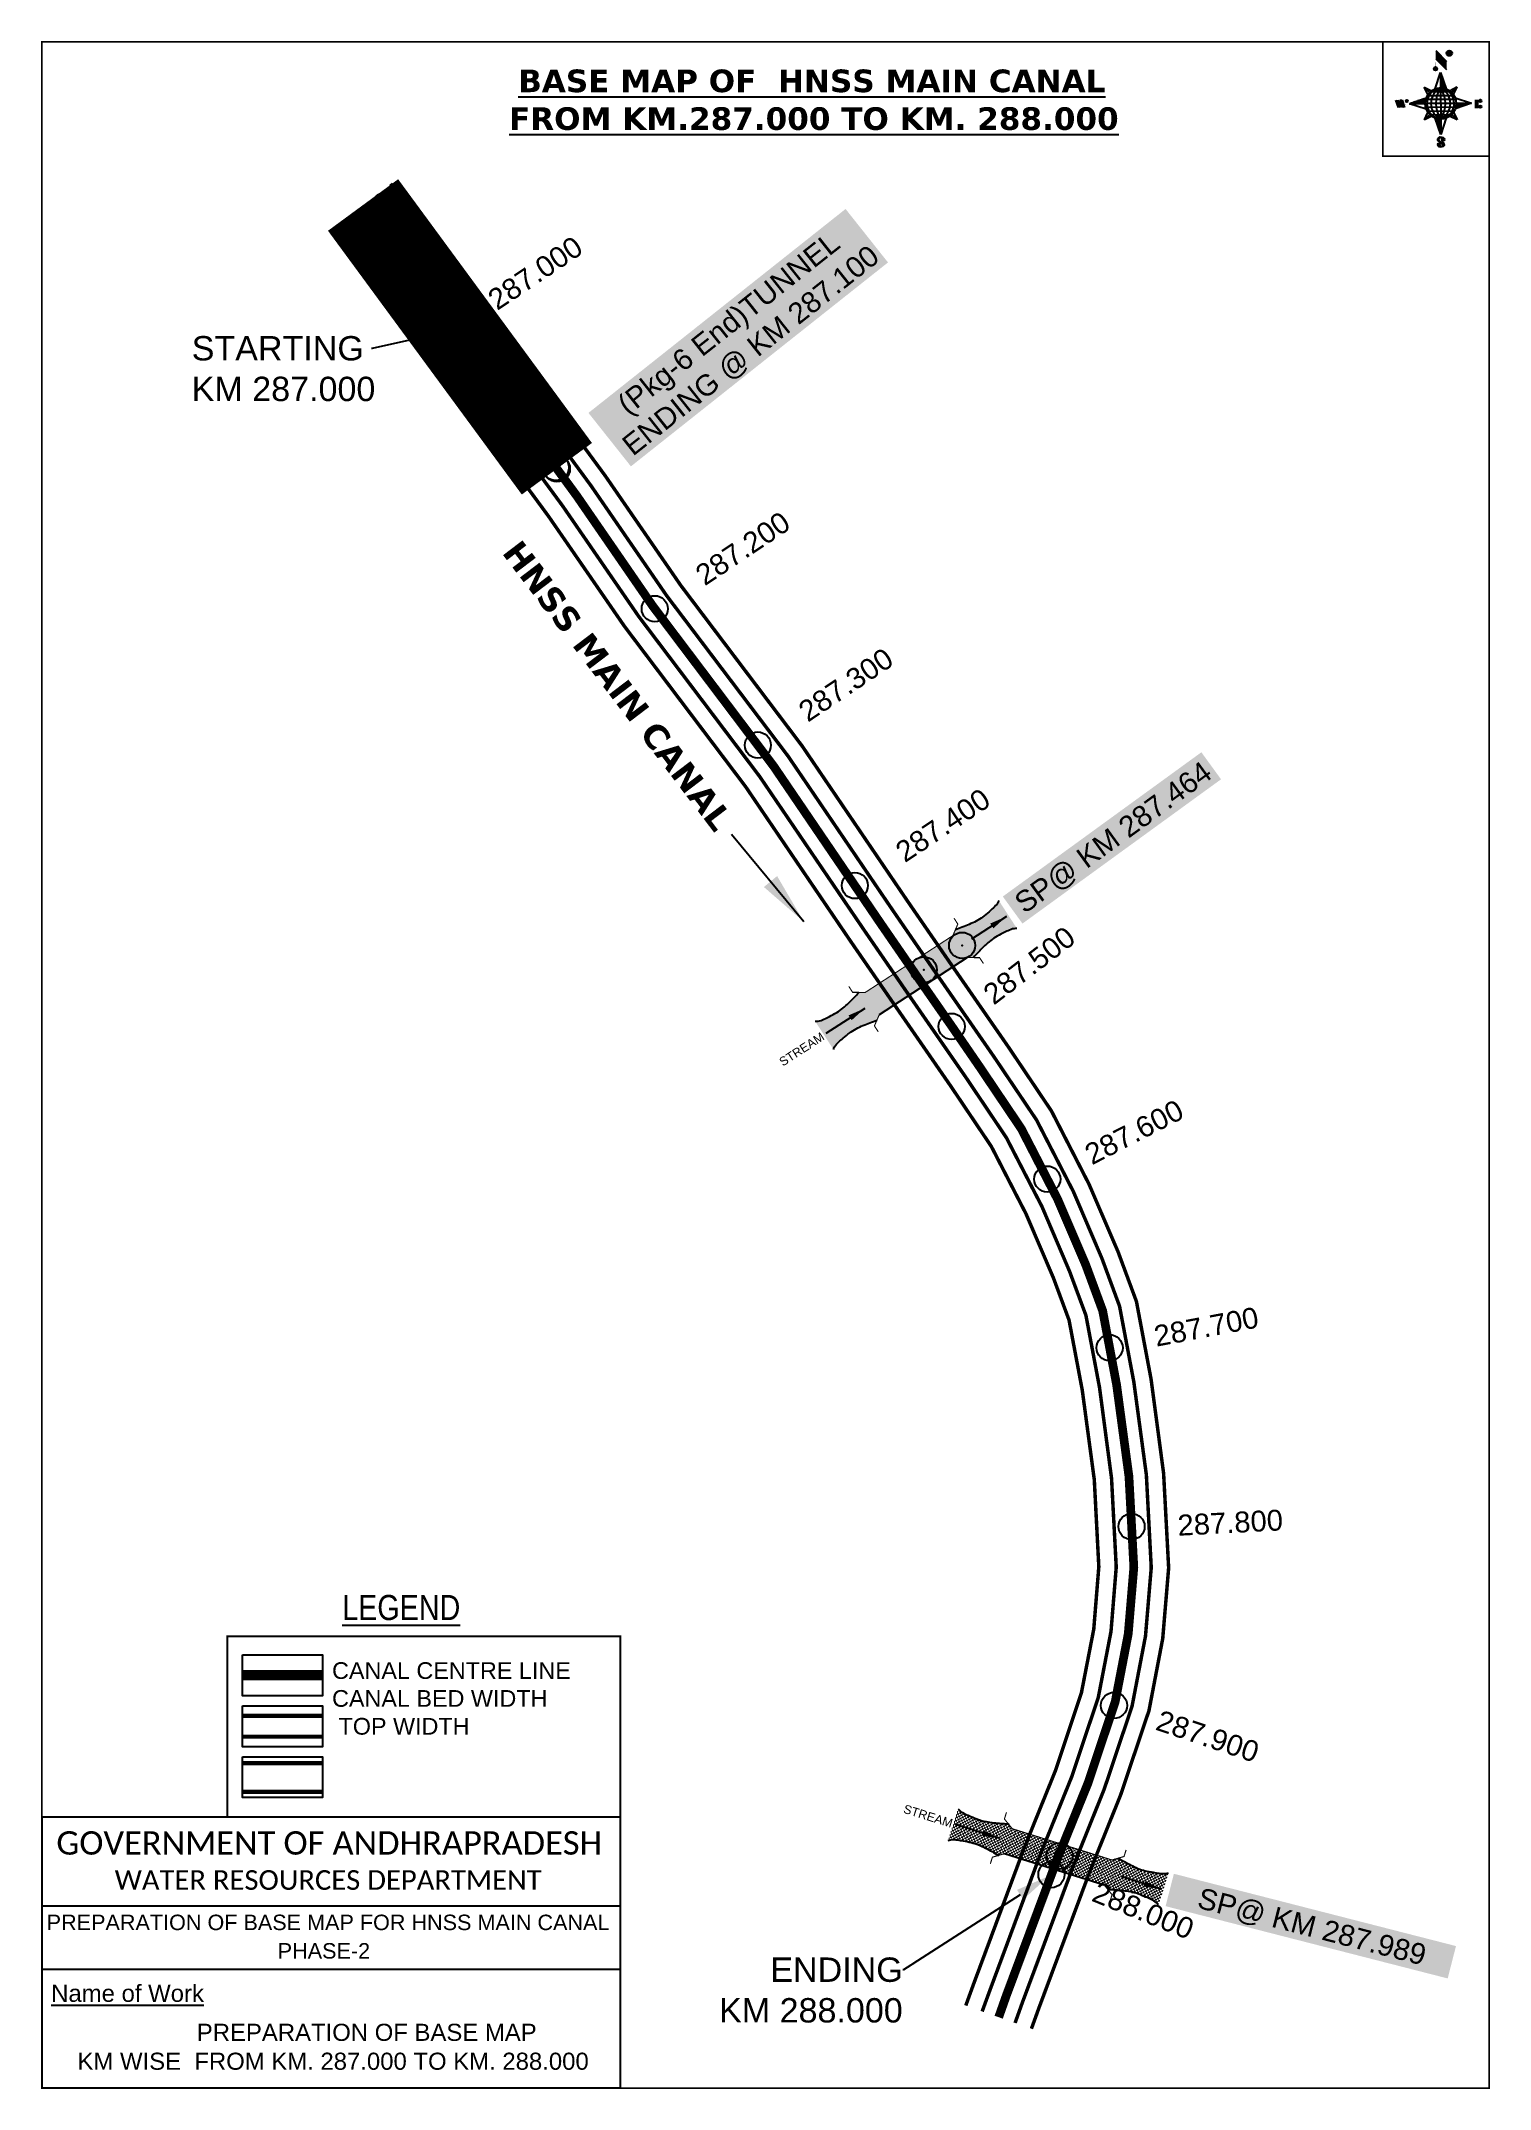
# Model space of a CAD drawing. Header units: inches. Extents: x 774685 to 775517, y 1590339 to 1591516.
import ezdxf
from ezdxf import colors
from ezdxf.entities.mleader import LeaderData, LeaderLine
from ezdxf.enums import TextEntityAlignment as Align
from ezdxf.math import Vec2, Vec3

# ---------------------------------------------------------------- set-up
doc = ezdxf.new("R2010")
doc.units = ezdxf.units.IN
doc.header["$LTSCALE"] = 15
doc.header["$MEASUREMENT"] = 0
doc.header["$PDMODE"] = 32
doc.header["$PDSIZE"] = 15
doc.linetypes.add('HIDDEN2', pattern=[0.1875, 0.125, -0.0625])
for name, color, linetype in [('AQUADUCT', 1, 'Continuous'), ('bord', 1, 'Continuous'), ('CANAL1', 7, 'Continuous'), ('CSMark', 72, 'Continuous'), ('DCBMS', 232, 'Continuous'), ('PAGE', 7, 'Continuous'), ('STRUCTURE', 5, 'Continuous'), ('TEXT', 6, 'Continuous')]:
    doc.layers.add(name, color=color, linetype=linetype)
doc.styles.add('ARIALN', font='ARIALN.TTF')
doc.styles.get("Standard").update_dxf_attribs({"font": 'arial.ttf'})
doc.dimstyles.get("Standard").update_dxf_attribs({"dimtxt": 20, "dimasz": 0.18, "dimexe": 0.18, "dimexo": 0.0625, "dimgap": 0.09, "dimtad": 0, "dimtih": 1, "dimtoh": 1, "dimdec": 4, "dimzin": 0, "dimdsep": 46, "dimtxsty": 'Standard', "dimcen": 0.09, "dimadec": 0, "dimazin": 0, "dimtfac": 1, "dimtdec": 4, "dimtofl": 0, "dimtmove": 0, "dimatfit": 3, "dimfxl": 1, "dimtolj": 1, "dimtzin": 0, "dimarcsym": 0})
pattern_1 = [(267.297113149, (-8720374.938, 50637915.138), (10.5367255337, -0.497431438), [])]
pattern_2 = [(357.297113149, (-8720374.938, 50637915.138), (0.497431438, 10.5367255337), [])]

# ---------------------------------------------------------------- blocks, each defined once
blk = doc.blocks.new('*X26')
at = {"color": 0, "linetype": 'Continuous'}
for p, q in [((6321.6, 240.5), (6322.3, 241.2)), ((6321.6, 240.3), (6322.3, 241)), ((6321.6, 240.1), (6322.3, 240.8)), ((6321.6, 239.9), (6322.4, 240.7)), ((6321.6, 239.8), (6322.4, 240.6)), ((6321.6, 239.6), (6322.5, 240.5)), ((6321.6, 239.4), (6322.5, 240.3)), ((6321.6, 239.2), (6322.6, 240.2)), ((6321.7, 239.1), (6322.6, 240.1)), ((6321.8, 240.8), (6322.4, 241.4)), ((6321.8, 239), (6322.7, 240)), ((6321.8, 239), (6322.8, 239.9)), ((6321.9, 238.9), (6322.9, 239.8)), ((6322, 238.8), (6323, 239.7)), ((6322.1, 241.3), (6322.4, 241.6)), ((6322.1, 238.7), (6323.1, 239.6)), ((6322.2, 238.6), (6323.1, 239.6)), ((6322.3, 238.5), (6323.2, 239.5)), ((6322.4, 238.5), (6323.3, 239.4)), ((6322.5, 238.4), (6323.4, 239.3)), ((6322.7, 238.4), (6323.6, 239.3)), ((6322.8, 238.3), (6323.7, 239.2)), ((6322.9, 238.3), (6323.8, 239.1)), ((6323.1, 238.2), (6323.9, 239.1)), ((6323.2, 238.2), (6324, 239)), ((6323.3, 238.2), (6324.2, 239)), ((6323.5, 238.1), (6324.3, 238.9)), ((6323.7, 238.1), (6324.4, 238.9)), ((6323.8, 238.1), (6324.6, 238.8)), ((6324.1, 238.2), (6324.7, 238.8)), ((6324.3, 238.3), (6324.9, 238.8)), ((6324.6, 238.3), (6325.1, 238.8)), ((6324.8, 238.4), (6325.2, 238.8)), ((6325.1, 238.5), (6325.4, 238.8)), ((6325.4, 238.6), (6325.6, 238.8))]:
    blk.add_line(p, q, dxfattribs=at)
blk = doc.blocks.new('*X25')
at = {"color": 0, "linetype": 'Continuous'}
for p, q in [((6324.4, 240.3), (6324.5, 240.4)), ((6324.6, 240.3), (6324.8, 240.5)), ((6324.7, 240.2), (6325, 240.5)), ((6324.8, 240.2), (6325.2, 240.6)), ((6325, 240.1), (6325.5, 240.6)), ((6325.1, 240.1), (6325.6, 240.6)), ((6325.2, 240), (6325.8, 240.6)), ((6325.3, 240), (6326, 240.6)), ((6325.4, 239.9), (6326.1, 240.6)), ((6325.5, 239.8), (6326.2, 240.5)), ((6325.6, 239.8), (6326.3, 240.5)), ((6325.7, 239.7), (6326.5, 240.4)), ((6325.9, 239.6), (6326.6, 240.3)), ((6326, 239.5), (6326.7, 240.3)), ((6326, 239.4), (6326.8, 240.2)), ((6326.1, 239.3), (6327, 240.2)), ((6326.2, 239.3), (6327.1, 240.1)), ((6326.3, 239.2), (6327.1, 240)), ((6326.4, 239.1), (6327.2, 239.9)), ((6326.5, 239), (6327.3, 239.8)), ((6326.5, 238.9), (6327.4, 239.7)), ((6326.6, 238.8), (6327.5, 239.6)), ((6326.7, 238.7), (6327.5, 239.5)), ((6326.8, 238.6), (6327.6, 239.4)), ((6326.8, 238.5), (6327.7, 239.3)), ((6326.8, 236.5), (6327.4, 237)), ((6326.9, 238.3), (6327.8, 239.2)), ((6326.9, 238.2), (6327.9, 239.1)), ((6326.9, 236.8), (6327.6, 237.4)), ((6327, 238.1), (6327.8, 239)), ((6327, 237.9), (6327.8, 238.8)), ((6327, 237.8), (6327.8, 238.6)), ((6327, 237.6), (6327.8, 238.4)), ((6327, 237.4), (6327.8, 238.2)), ((6327, 237.3), (6327.8, 238)), ((6327, 237.1), (6327.8, 237.9))]:
    blk.add_line(p, q, dxfattribs=at)
blk = doc.blocks.new('H')
at = {"layer": 'bord', "extrusion": (0.000427885, 0.004792, 0.999988)}
h = blk.add_hatch(dxfattribs=at)
h.set_pattern_fill('LINE', color=8, scale=84.387686, angle=-2.7029, style=0)
h.set_pattern_definition(pattern_2)
h.paths.add_polyline_path([(-492, 786, -0.090992), (-448, 775), (-486, 912)])
h = blk.add_hatch(dxfattribs=at)
h.set_pattern_fill('LINE', color=8, scale=84.387686, angle=-92.7029, style=0)
h.set_pattern_definition(pattern_1)
h.paths.add_polyline_path([(-625, 665, -0.090992), (-615, 710), (-751, 671)])
h = blk.add_hatch(dxfattribs=at)
h.set_pattern_fill('LINE', color=8, scale=84.387686, angle=-2.7029, style=0)
h.set_pattern_definition(pattern_2)
h.paths.add_polyline_path([(-504, 533, -0.090992), (-549, 543), (-510, 406)])
h = blk.add_hatch(dxfattribs=at)
h.set_pattern_fill('LINE', color=8, scale=84.387686, angle=-92.7029, style=0)
h.set_pattern_definition(pattern_1)
h.paths.add_polyline_path([(-246, 647), (-372, 653, -0.090992), (-382, 609)])
for p, q in [((-519, 1020, -1217), (-435, 927, -1216)), ((-516, 1087, -1217), (-432, 994, -1217)), ((-538, 774, -1216), (-487, 906, -1216)), ((-487, 906, -1216), (-493, 780, -1216)), ((-487, 906, -1216), (-448, 769, -1216)), ((-865, 701, -1215), (-847, 638, -1215)), ((-847, 700, -1215), (-829, 637, -1215)), ((-829, 699, -1215), (-811, 636, -1215)), ((-829, 699, -1215), (-811, 698, -1215)), ((-811, 698, -1215), (-794, 635, -1215)), ((-752, 665, -1215), (-615, 704, -1215)), ((-627, 794, -1216), (-567, 760, -1216)), ((-627, 794, -1216), (-584, 747, -1215)), ((-599, 731, -1215), (-627, 794, -1216)), ((-421, 753, -1216), (-359, 781, -1216)), ((-359, 781, -1216), (-405, 739, -1216)), ((-359, 781, -1216), (-392, 721, -1215)), ((-379, 693, -1215), (-246, 641, -1215)), ((-213, 669, -1215), (-217, 601, -1215)), ((-752, 665, -1215), (-625, 659, -1215)), ((-619, 614, -1215), (-752, 665, -1215)), ((-639, 526, -1214), (-606, 585, -1215)), ((-639, 526, -1214), (-593, 568, -1215)), ((-577, 553, -1215), (-639, 526, -1214)), ((-511, 400, -1214), (-549, 537, -1214)), ((-460, 533, -1215), (-511, 400, -1214)), ((-505, 527, -1214), (-511, 400, -1214)), ((-371, 513, -1214), (-431, 546, -1215)), ((-371, 513, -1214), (-414, 560, -1215)), ((-399, 576, -1215), (-371, 513, -1214)), ((-246, 641, -1215), (-383, 603, -1215)), ((-373, 647, -1215), (-246, 641, -1215)), ((-197, 600, -1215), (-194, 668, -1215))]:
    blk.add_line(p, q, dxfattribs=at)
at = {"layer": 'bord', "color": 8, "linetype": 'ByBlock', "extrusion": (0.000427885, 0.004792, 0.999988)}
for p, q in [((-375, 679, -1215), (-620, 691, -1215)), ((-386, 711, -1215), (-605, 722, -1215)), ((-411, 744, -1216), (-578, 752, -1216)), ((-493, 780, -1216), (-505, 527, -1214)), ((-373, 647, -1215), (-625, 659, -1215)), ((-378, 616, -1215), (-623, 628, -1215)), ((-392, 585, -1215), (-611, 595, -1215)), ((-420, 555, -1215), (-587, 562, -1215))]:
    blk.add_line(p, q, dxfattribs=at)
at = {"layer": 'bord', "extrusion": (0.000427885, 0.004792, 0.999988), "elevation": -1212}
for points, const_width in [([(-522, 960), (-516, 1093)], 1.61), ([(-434, 933), (-428, 1066)], 1.61), ([(-870, 707), (-846, 706)], 0.642), ([(-829, 643), (-821, 678)], 0.642), ([(-793, 641), (-782, 694)], 0.642), ([(-223, 676), (-174, 673)], 0.706), ([(-829, 643), (-855, 644)], 0.642), ([(-811, 642), (-784, 641)], 0.642), ([(-177, 605), (-226, 607)], 0.706), ([(-195, 645), (-185, 644)], 0.706)]:
    blk.add_lwpolyline(points, dxfattribs=dict(at, const_width=const_width))
for points, const_width in [([(-414, 1073, 1), (-398, 1058, 1)], 22.3), ([(-530, 950, 1), (-520, 939, 1)], 14.8), ([(-776, 697, 1), (-769, 690, 1)], 8.9), ([(-180, 618, 1), (-173, 611, 1)], 9.79), ([(-178, 667, 1), (-171, 660, 1)], 9.79), ([(-490, 362, 1), (-498, 369, 1)], 11.1), ([(-525, 322, 1), (-533, 329, 1)], 11.1)]:
    blk.add_lwpolyline(points, format="xyb", close=True, dxfattribs=dict(at, const_width=const_width))
for points in [[(-537, 317), (-531, 310), (-520, 307), (-505, 307), (-494, 310), (-486, 318), (-487, 326), (-491, 333), (-494, 336), (-503, 341), (-522, 347), (-530, 352), (-534, 355), (-537, 363), (-537, 373), (-530, 381), (-520, 384), (-504, 384), (-493, 380), (-487, 373)], [(-522, 348), (-526, 354), (-528, 361), (-528, 371), (-526, 375), (-521, 381), (-515, 384)], [(-505, 307), (-499, 312), (-497, 319), (-497, 327), (-501, 335), (-509, 343)]]:
    blk.add_lwpolyline(points, dxfattribs=at)
at = {"layer": 'bord', "extrusion": (0.000427885, 0.004792, 0.999988)}
for centre, radius in [((-406, 1065, -1212), 22.3), ((-525, 944, -1212), 14.8), ((-773, 694, -1212), 8.9), ((-498, 659, -1212), 127), ((-177, 615, -1212), 9.79), ((-174, 663, -1212), 9.79), ((-494, 365, -1212), 11.1), ((-529, 325, -1212), 11.1)]:
    blk.add_circle(centre, radius, dxfattribs=at)
at = {"layer": 'bord', "color": 8, "linetype": 'ByBlock', "extrusion": (0.000427885, 0.004792, 0.999988)}
for centre, radius, start, end in [((-482, 658, -1212), 128, 94.9254, 259.6691), ((-437, 656, -1212), 141, 113.2864, 241.308), ((-316, 651, -1212), 222, 142.5892, 212.0053), ((-560, 662, -1212), 141, 293.2864, 61.308), ((-681, 668, -1212), 222, 322.5892, 32.0053), ((-515, 660, -1212), 128, 274.9254, 79.6691)]:
    blk.add_arc(centre, radius, start, end, dxfattribs=at)
at = {"layer": 'bord', "extrusion": (0.000427885, 0.004792, 0.999988)}
for points in [[(-516, 1093, -1212), (-431, 1000, -1212), (-519, 1026, -1212), (-434, 933, -1212)], [(-864, 707, -1212), (-846, 706, -1212), (-846, 644, -1212), (-829, 643, -1212)], [(-829, 705, -1212), (-811, 704, -1212), (-811, 642, -1212), (-793, 641, -1212)], [(-193, 674, -1212), (-197, 606, -1212), (-213, 675, -1212), (-216, 607, -1212)]]:
    blk.add_solid(points, dxfattribs=at)
at = {"layer": 'bord', "extrusion": (0.000427885, 0.004792, 0.999988), "xscale": 7.977342409717546, "yscale": 7.977342408231451, "zscale": 7.977342408476333, "rotation": 138.0840426661453}
for name, p in [('*X25', (38301, -31929, -1212)), ('*X26', (38314, -31951, -1212))]:
    blk.add_blockref(name, p, dxfattribs=at)
blk = doc.blocks.new('SP')
at = {"layer": 'STRUCTURE'}
h = blk.add_hatch(dxfattribs=at)
h.set_pattern_fill('DASH', color=256, scale=8, style=0)
edge = h.paths.add_edge_path()
edge.add_spline(control_points=[(769825.7, 1706742.1), (769825.3, 1706741.8), (769823.8, 1706740.8), (769820.9, 1706740.3), (769817, 1706739.7), (769811.4, 1706738.9), (769804, 1706739.7), (769798.4, 1706741), (769795.6, 1706741.6)], knot_values=[0, 0, 0, 0, 1.613557, 5.24513, 8.624976, 13.470124, 22.190216, 30.746377, 30.746377, 30.746377, 30.746377], degree=3, periodic=0)
edge.add_line((769795.6, 1706741.6), (769792.6, 1706739.6))
edge.add_line((769792.6, 1706739.6), (769732.6, 1706739.6))
edge.add_line((769732.6, 1706739.6), (769729.6, 1706741.6))
edge.add_spline(control_points=[(769729.6, 1706741.6), (769726.9, 1706740.9), (769721.3, 1706739.5), (769713.9, 1706738.5), (769708.3, 1706739.1), (769704.4, 1706739.6), (769701.5, 1706740), (769700, 1706741), (769699.5, 1706741.3)], knot_values=[0, 0, 0, 0, 8.556161, 17.276253, 22.121402, 25.501247, 29.13282, 30.746377, 30.746377, 30.746377, 30.746377], degree=3, periodic=0)
edge.add_line((769699.5, 1706741.3), (769699.5, 1706722.1))
edge.add_spline(control_points=[(769699.5, 1706722.1), (769700, 1706722.4), (769701.4, 1706723.4), (769704.3, 1706724), (769708.2, 1706724.5), (769713.8, 1706725.3), (769721.2, 1706724.5), (769726.8, 1706723.3), (769729.6, 1706722.6)], knot_values=[0, 0, 0, 0, 1.613557, 5.24513, 8.624976, 13.470124, 22.190216, 30.746377, 30.746377, 30.746377, 30.746377], degree=3, periodic=0)
edge.add_line((769729.6, 1706722.6), (769732.6, 1706724.6))
edge.add_line((769732.6, 1706724.6), (769792.6, 1706724.6))
edge.add_line((769792.6, 1706724.6), (769795.6, 1706722.6))
edge.add_spline(control_points=[(769795.6, 1706722.6), (769798.4, 1706723.3), (769803.9, 1706724.8), (769811.3, 1706725.8), (769817, 1706725.1), (769820.9, 1706724.7), (769823.8, 1706724.2), (769825.2, 1706723.3), (769825.7, 1706723)], knot_values=[0, 0, 0, 0, 8.556161, 17.276253, 22.121402, 25.501247, 29.13282, 30.746377, 30.746377, 30.746377, 30.746377], degree=3, periodic=0)
edge.add_line((769825.7, 1706723), (769825.7, 1706742.1))
h.paths.add_polyline_path([(769764.2, 1706732.1, -1), (769761.1, 1706732.1, -1)], flags=0)
h.paths.add_polyline_path([(769761.1, 1706732.1, 1), (769764.2, 1706732.1, 1)], flags=16)
at = {"layer": 'STRUCTURE', "const_width": 0.628}
for points in [[(769726.6, 1706747.6), (769726.6, 1706743.6), (769732.6, 1706739.6), (769792.6, 1706739.6), (769798.6, 1706743.6), (769798.6, 1706747.6)], [(769726.6, 1706716.6), (769726.6, 1706720.6), (769732.6, 1706724.6), (769792.6, 1706724.6), (769798.6, 1706720.6), (769798.6, 1706716.6)]]:
    blk.add_lwpolyline(points, dxfattribs=at)
at = {"layer": 'STRUCTURE', "color": 3}
blk.add_lwpolyline([(769732.6, 1706724.6), (769792.6, 1706724.6)], dxfattribs=at)
blk.add_lwpolyline([(769732.6, 1706724.6), (769792.6, 1706724.6)], dxfattribs=at)
at = {"layer": 'STRUCTURE', "color": 0}
blk.add_circle((769762.6, 1706732.1), 1.55, dxfattribs=at)
at = {"layer": 'STRUCTURE'}
for points in [[(769699.5, 1706741.3), (769700.9, 1706740.5), (769704.4, 1706739.6), (769707.8, 1706739.2), (769712.6, 1706738.8), (769721.3, 1706739.7), (769729.6, 1706741.6)], [(769825.7, 1706742.1), (769824.3, 1706741.3), (769820.8, 1706740.3), (769817.5, 1706739.8), (769812.7, 1706739.2), (769804, 1706739.9), (769795.6, 1706741.6)], [(769699.5, 1706722.1), (769700.9, 1706723), (769704.4, 1706724), (769707.7, 1706724.5), (769712.5, 1706725), (769721.2, 1706724.4), (769729.6, 1706722.6)], [(769825.7, 1706723), (769824.3, 1706723.8), (769820.8, 1706724.7), (769817.4, 1706725.1), (769812.6, 1706725.5), (769803.9, 1706724.6), (769795.6, 1706722.6)]]:
    blk.add_spline(points, degree=3, dxfattribs=at)
at = {"layer": 'STRUCTURE', "color": 0}
blk.add_text('STREAM', height=5, dxfattribs=at).set_placement((769684.3, 1706732.1), align=Align.MIDDLE_CENTER)
for points in [[(769727.4, 1706732.1), (769700.8, 1706732.1)], [(769824.4, 1706732.1), (769800.5, 1706732.1)]]:
    blk.add_leader(points, dimstyle='Standard', override={"dimasz": 10, "dimgap": 0.09, "dimtad": 0}, dxfattribs=at)

msp = doc.modelspace()

# ---------------------------------------------------------------- linework, layer by layer
at = {"layer": 'CANAL1', "color": 79, "const_width": 50}
msp.add_lwpolyline([(774870, 1591421.3), (774981.3, 1591269.8)], dxfattribs=at)
at = {"layer": 'CANAL1', "color": 200, "const_width": 2}
for points in [[(774885.8, 1591433.5), (775009.1, 1591265.7), (775052.5, 1591202.7), (775122.1, 1591110.6), (775182.7, 1591021.4), (775205.9, 1590987.7), (775240.7, 1590937.5), (775265.3, 1590900.9), (775286.9, 1590858.8), (775303.6, 1590819.9), (775314.1, 1590791.5), (775322.5, 1590746.9), (775329.7, 1590692.8), (775332.6, 1590638.5), (775329.2, 1590597.9), (775321.3, 1590556.5), (775305, 1590508), (775287.1, 1590463.5), (775258.1, 1590385.7), (775253.8, 1590373.8)], [(774854.2, 1591409), (774976.5, 1591242.5), (775020.1, 1591179.3), (775089.6, 1591087.3), (775149.7, 1590998.8), (775173, 1590965), (775207.6, 1590915), (775230.8, 1590880.5), (775250.7, 1590841.8), (775266.4, 1590805.1), (775275.4, 1590780.8), (775283, 1590740.5), (775289.9, 1590689.1), (775292.5, 1590639.1), (775289.6, 1590603.3), (775282.5, 1590566.7), (775267.5, 1590521.8), (775249.8, 1590478), (775220.6, 1590399.5), (775216.1, 1590387.1)]]:
    msp.add_lwpolyline(points, dxfattribs=at)
at = {"layer": 'CANAL1', "color": 1, "linetype": 'HIDDEN2', "ltscale": 8, "const_width": 5}
msp.add_lwpolyline([(774870, 1591421.3), (774981.3, 1591269.8), (774992.8, 1591254.1), (775036.3, 1591191), (775105.8, 1591098.9), (775166.2, 1591010.1), (775189.4, 1590976.4), (775208.1, 1590949.5), (775224.1, 1590926.2), (775248, 1590890.7), (775268.8, 1590850.3), (775285, 1590812.5), (775294.7, 1590786.2), (775302.7, 1590743.7), (775309.8, 1590691), (775312.6, 1590638.8), (775309.4, 1590600.6), (775301.9, 1590561.6), (775286.3, 1590514.9), (775268.4, 1590470.7), (775265.3, 1590462.3), (775239.3, 1590392.6), (775235, 1590380.4)], dxfattribs=at)
at = {"layer": 'CANAL1', "color": 5, "const_width": 2}
for points in [[(774877.9, 1591427.4), (775001, 1591259.9), (775044.4, 1591196.8), (775114, 1591104.8), (775174.5, 1591015.7), (775197.6, 1590982.1), (775232.4, 1590931.9), (775256.7, 1590895.8), (775277.9, 1590854.6), (775294.3, 1590816.2), (775304.4, 1590788.8), (775312.6, 1590745.3), (775319.8, 1590691.9), (775322.6, 1590638.6), (775319.3, 1590599.3), (775311.6, 1590559.1), (775295.6, 1590511.4), (775277.8, 1590467.1), (775248.7, 1590389.1), (775244.4, 1590377.1)], [(774862.1, 1591415.2), (774984.7, 1591248.3), (775028.2, 1591185.1), (775097.7, 1591093.1), (775158, 1591004.4), (775181.2, 1590970.7), (775215.9, 1590920.6), (775239.4, 1590885.6), (775259.8, 1590846.1), (775275.7, 1590808.8), (775285.1, 1590783.5), (775292.9, 1590742.1), (775299.8, 1590690), (775302.5, 1590638.9), (775299.5, 1590602), (775292.2, 1590564.1), (775276.9, 1590518.4), (775259.1, 1590474.4), (775230, 1590396), (775225.5, 1590383.7)]]:
    msp.add_lwpolyline(points, dxfattribs=at)
at = {"layer": 'CANAL1', "color": 1, "linetype": 'HIDDEN2', "ltscale": 100, "const_width": 6, "elevation": -0.4}
msp.add_lwpolyline([(774846.8, 1590576.8), (774800.8, 1590576.8)], dxfattribs=at)
at = {"layer": 'CANAL1', "color": 5, "const_width": 2.4, "elevation": -0.4}
for points in [[(774846.8, 1590553.5), (774800.8, 1590553.5)], [(774846.8, 1590541.5), (774800.8, 1590541.5)]]:
    msp.add_lwpolyline(points, dxfattribs=at)
at = {"layer": 'CANAL1', "color": 200, "const_width": 2.4, "elevation": -0.4}
for points in [[(774846.8, 1590526.3), (774800.8, 1590526.3)], [(774846.8, 1590509.8), (774800.8, 1590509.8)]]:
    msp.add_lwpolyline(points, dxfattribs=at)
at = {"layer": 'CSMark', "color": 3}
for p in [(774922.2, 1591350.2), (774980.7, 1591270.5), (775037.5, 1591189.4), (775096.7, 1591111.1), (775152.4, 1591030.4), (775208, 1590949.5), (775262.9, 1590861.8), (775298.7, 1590764.9), (775311.3, 1590662.2), (775301.2, 1590559.5), (775265.3, 1590462.3)]:
    msp.add_point(p, dxfattribs=at)
at = {"layer": 'CSMark'}
for p in [(774981.3, 1591269.8), (775214, 1590996)]:
    msp.add_point(p, dxfattribs=at)
at = {"layer": 'CSMark', "color": 2}
for p in [(775192, 1590982), (775270, 1590473)]:
    msp.add_point(p, dxfattribs=at)
at = {"layer": 'PAGE', "const_width": 1}
msp.add_lwpolyline([(775516.6, 1590339.7), (775516.6, 1591515), (774685.6, 1591515), (774685.6, 1590339.7), (775516.6, 1590339.7)], dxfattribs=at)
at = {"layer": 'PAGE'}
for points, const_width in [([(775516.6, 1591515), (775455.6, 1591515), (775455.6, 1591449.3), (775516.6, 1591449.3)], 1), ([(774792, 1590599.2), (775017.8, 1590599.2), (775017.8, 1590495.4), (774792, 1590495.4)], 1.2), ([(774685.6, 1590495.4), (775017.8, 1590495.4), (775017.8, 1590339.7), (774685.6, 1590339.7)], 1.2)]:
    msp.add_lwpolyline(points, close=True, dxfattribs=dict(at, const_width=const_width))
at = {"layer": 'PAGE', "elevation": -0.4}
for points in [[(774800.8, 1590588.5), (774846.8, 1590588.5), (774846.8, 1590565), (774800.8, 1590565)], [(774800.8, 1590559.3), (774846.8, 1590559.3), (774846.8, 1590535.7), (774800.8, 1590535.7)], [(774800.8, 1590530), (774846.8, 1590530), (774846.8, 1590506.5), (774800.8, 1590506.5)]]:
    msp.add_lwpolyline(points, close=True, dxfattribs=at)
at = {"layer": 'PAGE'}
for points in [[(774685.6, 1590444.4), (775017.8, 1590444.4)], [(774685.6, 1590408), (775017.8, 1590408)]]:
    msp.add_lwpolyline(points, dxfattribs=at)

# ---------------------------------------------------------------- block references
at = {"layer": 'AQUADUCT', "color": 1, "xscale": 0.0703495379661093, "yscale": 0.07034953800030053, "zscale": 0.07034953795990817, "rotation": 3.078330607406165}
msp.add_blockref('H', (775526.3, 1591435.6, 85.4), dxfattribs=at)
at = {"layer": 'STRUCTURE', "color": 0}
for p, rotation in [((1057993.1, -259828.9), 32.96377262989535), ((-470089.2, 192419.8), 342.5820784154974)]:
    msp.add_blockref('SP', p, dxfattribs=dict(at, rotation=rotation))

# ---------------------------------------------------------------- texts
at = {"layer": 'CANAL1', "insert": (774959.9, 1591230.8), "char_height": 14, "width": 205.129, "attachment_point": 1, "rotation": 307.257}
msp.add_mtext('\\pi0.96322;{\\fVerdana|b1|i0|c0|p34;HNSS MAIN CANAL}', dxfattribs=at)
at = {"layer": 'CSMark', "color": 1}
for s, rotation, p in [('287.000', 33.8916, (774943.7, 1591365.4)), (' 287.200', 33.8916, (775059, 1591204.6)), (' 287.300', 33.8916, (775118.2, 1591126.3)), (' 287.400', 33.8916, (775173.9, 1591045.6)), ('287.600', 27.2031, (775285.8, 1590875)), ('287.700', 10.7026, (775324.4, 1590771.4)), ('287.800', 3.0104, (775337.7, 1590662.9)), ('287.900', 341.4956, (775326.3, 1590551.4))]:
    msp.add_text(s, height=12, rotation=rotation, dxfattribs=at).set_placement(p, align=Align.MIDDLE_LEFT)
at = {"layer": 'CSMark', "color": 3}
for s, rotation, p in [('287.500', 37.5766, (775228.5, 1590966.1)), ('288.000', 338.0549, (775289.9, 1590453))]:
    msp.add_text(s, height=12, rotation=rotation, dxfattribs=at).set_placement(p, align=Align.MIDDLE_LEFT)
at = {"layer": 'PAGE', "extrusion": (0.000201441, 0.004807, 0.999988), "style": 'ARIALN'}
msp.add_text('%%ULEGEND', height=14.4, rotation=359.9999, dxfattribs=at).set_placement((774891.9, 1590596.6, 7801.9), align=Align.MIDDLE)
at = {"layer": 'PAGE', "extrusion": (0.000201441, 0.004807, 0.999988)}
for s, height, p in [('PREPARATION OF BASE MAP FOR HNSS MAIN CANAL', 8.878, (774688.3, 1590411.3, 7801)), ('%%UName of Work', 9.822, (774690.9, 1590370.1, 7799.6))]:
    msp.add_text(s, height=height, rotation=359.9999, dxfattribs=at).set_placement(p)
for s, height, p in [('PHASE-2', 8.88, (774847.5, 1590399.4, 7800.9)), ('PREPARATION OF BASE MAP', 9.822, (774872.1, 1590352.6, 7799.7)), ('KM WISE  FROM KM. 287.000 TO KM. 288.000', 9.822, (774852.8, 1590336, 7799.7))]:
    msp.add_text(s, height=height, rotation=359.9999, dxfattribs=at).set_placement(p, align=Align.MIDDLE_CENTER)
at = {"layer": 'PAGE', "extrusion": (0.000201441, 0.004807, 0.999988), "attachment_point": 1, "text_direction": (1, -1e-06, -0.000201)}
for s, insert, char_height, width in [('CANAL CENTRE LINE CANAL BED WIDTH {\\H2.3717x; }\\P TOP WIDTH{\\H1.9152x; }', (774852.2, 1590584.3, -0.4), 9.6, 168.926), ('\\pi3.5885;{\\fCalibri|b0|i0|c0|p34;\\H1.3333x;GOVERNMENT OF ANDHRAPRADESH\\P\\pi37.073;\\H0.83998x;WATER RESOURCES DEPARTMENT}', (774690.3, 1590487.2, -1.3), 10.059, 321.276)]:
    msp.add_mtext(s, dxfattribs=dict(at, insert=insert, char_height=char_height, width=width))
at = {"layer": 'STRUCTURE', "color": 5, "char_height": 12, "attachment_point": 1, "bg_fill": 1, "box_fill_scale": 1.3, "bg_fill_color": 7, "bg_fill_true_color": 16777215, "bg_fill_transparency": 4390977}
for s, insert, width, rotation in [('\\pi13.177;(Pkg-6 End)TUNNEL \\P\\pi0.72303;ENDING @ KM 287.100 ', (775004.5, 1591301.3), 181.25, 38.4271), ('\\pi0.43653;SP@ KM 287.464 ', (775242.4, 1591023.3), 133.749, 36.0065), ('\\pi13.539;SP@ KM 287.989 ', (775338.2, 1590458.4), 160.027, 345.6248)]:
    msp.add_mtext(s, dxfattribs=dict(at, insert=insert, width=width, rotation=rotation))
at = {"layer": 'TEXT', "color": 1, "insert": (774937.3, 1591499.1), "char_height": 13, "width": 379.826, "attachment_point": 1}
msp.add_mtext('\\pi21.755;{\\fVerdana|b1|i0|c0|p34;\\LBASE MAP OF  HNSS MAIN CANAL \\P\\pi16.508;FROM KM.287.000 TO KM. 288.000}', dxfattribs=at)

# ---------------------------------------------------------------- leaders
at = {"layer": 'CANAL1'}
msp.add_leader([(775123.1, 1591009.6), (775081.6, 1591059.7)], dimstyle='Standard', override={"dimasz": 30, "dimgap": 0.09, "dimtad": 0}, dxfattribs=at)
at = {"layer": 'DCBMS', "color": 5}
ml = msp.add_multileader_mtext('Standard', dxfattribs=at)
ml.set_content('STARTING\\PKM 287.000', color=5)
ml.set_leader_properties()
ml.build(insert=Vec2(0, 0))
ml.multileader.update_dxf_attribs({"dogleg_length": 0.36, "arrow_head_size": 20})
ctx = ml.context
ctx.base_point, ctx.char_height, ctx.arrow_head_size, ctx.landing_gap_size, ctx.plane_origin = Vec3(774771.5, 1591338.9), 14, 20, 0.09, Vec3(774942.4, 1591411.6)
notes = []
notes.append((ctx, [(0, (1, 1, 0), (774875.2, 1591338.9), (-1, 0), 0.36, [(0, [(774923, 1591349.6)], 0, [])])]))
ctx.mtext.insert, ctx.mtext.flow_direction = Vec3(774771.6, 1591346), 5
for ctx, leaders in notes:
    for number, flags, end, landing, length, lines in leaders:
        leader = LeaderData()
        leader.index, (leader.has_last_leader_line, leader.has_dogleg_vector, leader.attachment_direction) = number, flags
        leader.last_leader_point, leader.dogleg_vector, leader.dogleg_length = Vec3(end), Vec3(landing), length
        for number, points, colour, breaks in lines:
            line = LeaderLine()
            line.index, line.vertices, line.color, line.breaks = number, Vec3.list(points), colors.encode_raw_color(colour), breaks
            leader.lines.append(line)
        ctx.leaders.append(leader)

# ---------------------------------------------------------------- next in the draw order: leaders
ml = msp.add_multileader_mtext('Standard', dxfattribs=at)
ml.set_content('ENDING \\PKM 288.000', color=5)
ml.set_leader_properties()
ml.build(insert=Vec2(0, 0))
ml.multileader.update_dxf_attribs({"dogleg_length": 0.36, "arrow_head_size": 20})
ctx = ml.context
ctx.base_point, ctx.char_height, ctx.arrow_head_size, ctx.landing_gap_size, ctx.plane_origin = Vec3(775076.7, 1590407.6), 14, 20, 0.09, Vec3(775220.3, 1590619.9)
ctx.text_align_type = 2
notes = []
notes.append((ctx, [(0, (1, 1, 0), (775180.3, 1590407.6), (-1, 0), 0.36, [(0, [(775264.1, 1590461.6)], 0, [])])]))
ctx.mtext.insert, ctx.mtext.width, ctx.mtext.alignment, ctx.mtext.flow_direction = Vec3(775179.9, 1590414.7), 109.049, 3, 5
ctx.mtext.has_bg_fill, ctx.mtext.bg_color, ctx.mtext.bg_scale_factor, ctx.mtext.bg_transparency, ctx.mtext.use_window_bg_color = 1, -1027028792, 1.5, 0, 1
for ctx, leaders in notes:
    for number, flags, end, landing, length, lines in leaders:
        leader = LeaderData()
        leader.index, (leader.has_last_leader_line, leader.has_dogleg_vector, leader.attachment_direction) = number, flags
        leader.last_leader_point, leader.dogleg_vector, leader.dogleg_length = Vec3(end), Vec3(landing), length
        for number, points, colour, breaks in lines:
            line = LeaderLine()
            line.index, line.vertices, line.color, line.breaks = number, Vec3.list(points), colors.encode_raw_color(colour), breaks
            leader.lines.append(line)
        ctx.leaders.append(leader)

doc.saveas('drawing.dxf')
